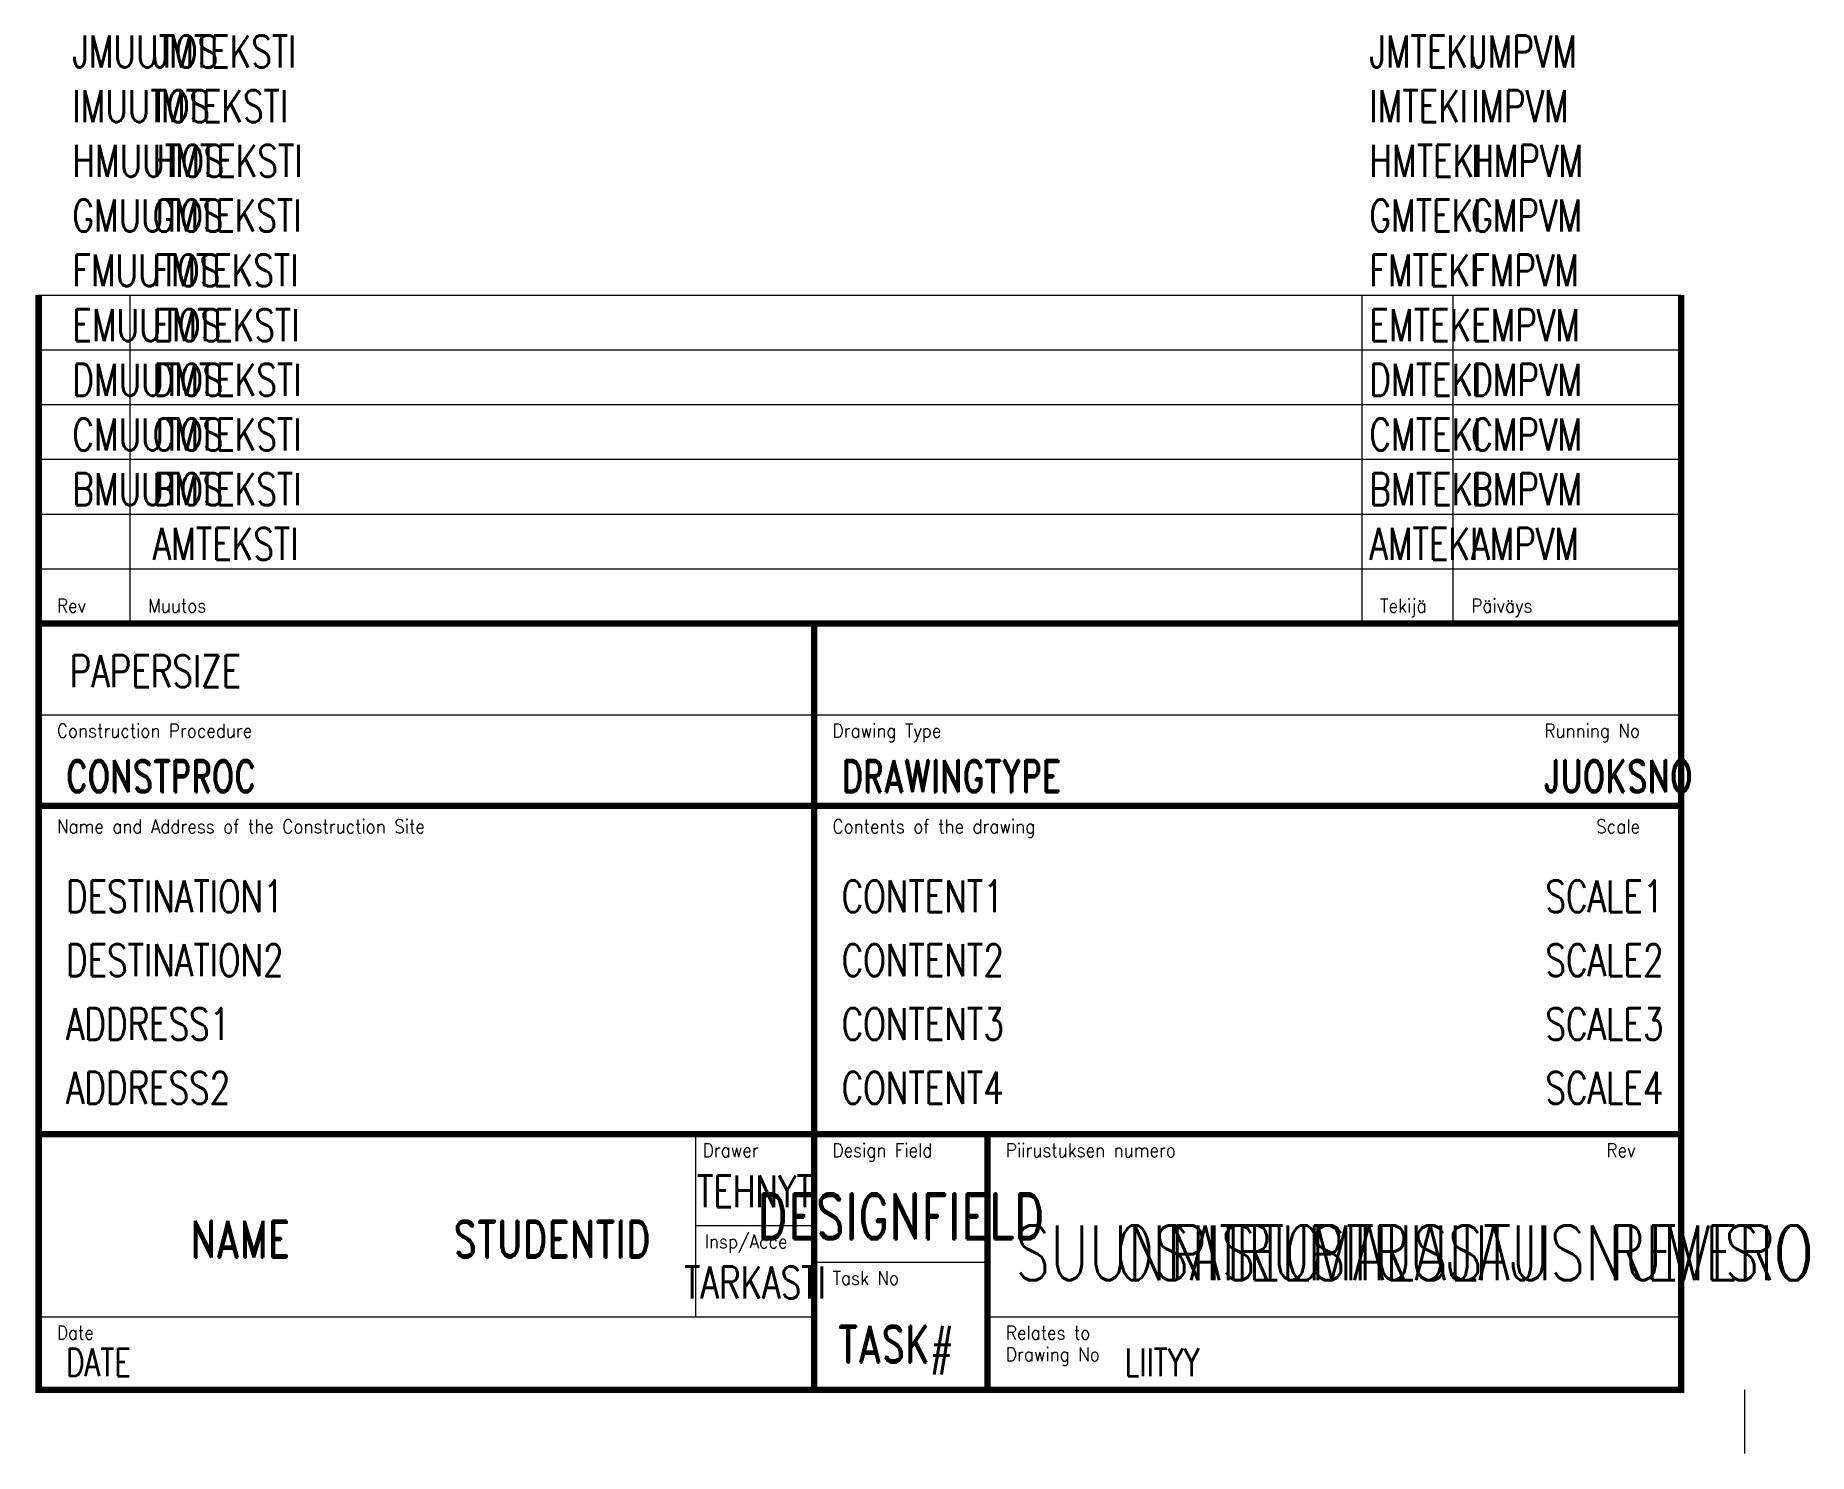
# Model space of a CAD drawing. Header units: millimetres. Extents: x -187 to 7, y 0 to 155.
import ezdxf
from ezdxf.enums import TextEntityAlignment as Align

# ---------------------------------------------------------------- set-up
doc = ezdxf.new("R2010")
doc.units = ezdxf.units.MM
doc.header["$LTSCALE"] = 50
doc.layers.add('R0PAPERI', color=7, linetype='Continuous')
doc.styles.add('NORM_TXT', font='romans.shx', dxfattribs={"width": 0.75})
doc.styles.add('PAKS_TXT', font='romand.shx', dxfattribs={"width": 0.75})
doc.styles.add('PIKK_TXT', font='romans.shx', dxfattribs={"width": 0.9})

msp = doc.modelspace()

# ---------------------------------------------------------------- linework, layer by layer
at = {"color": 6}
msp.add_line((-83, 15), (-7, 15), dxfattribs=at)
at = {"color": 6, "const_width": 0.7}
for points in [[(-187, 127), (-187, 7), (-7, 7), (-7, 127)], [(-187, 91), (-7, 91)], [(-102, 91), (-102, 7)], [(-187, 71), (-7, 71)], [(-187, 35), (-7, 35)], [(-83, 35), (-83, 7)]]:
    msp.add_lwpolyline(points, dxfattribs=at)
at = {"color": 6}
for points in [[(-187, 127), (-7, 127)], [(-177, 127), (-177, 91)], [(-42, 127), (-42, 91)], [(-32, 127), (-32, 91)], [(-187, 121), (-7, 121)], [(-187, 115), (-7, 115)], [(-187, 109), (-7, 109)], [(-187, 103), (-7, 103)], [(-187, 97), (-7, 97)], [(-187, 81), (-7, 81)], [(-115, 35), (-115, 15)], [(-115, 25), (-102, 25)], [(-102, 21), (-83, 21)], [(-187, 15), (-102, 15)]]:
    msp.add_lwpolyline(points, dxfattribs=at)
at = {"layer": 'R0PAPERI', "color": 6}
msp.add_line((0, 0), (0, 7), dxfattribs=at)
msp.add_line((0, 0), (0, 7), dxfattribs=at)
msp.add_line((0, 0), (0, 7), dxfattribs=at)

# ---------------------------------------------------------------- texts
at = {"color": 6, "style": 'PIKK_TXT', "width": 0.9}
for s, p in [('Rev', (-185, 92.2)), ('Muutos', (-175, 92.2)), ('Tekijä', (-40, 92.2)), ('Päiväys', (-30, 92.2)), ('Construction Procedure', (-185, 78.5)), ('Drawing Type', (-100, 78.5)), ('Name and Address of the Construction Site', (-185, 68)), ('Contents of the drawing', (-100, 68)), ('Drawer', (-114.22, 32.5)), ('Design Field', (-100, 32.5)), ('Piirustuksen numero', (-81, 32.5)), ('Insp/Acce', (-114.01, 22.5)), ('Task No', (-100, 18.5)), ('Date', (-185, 12.5)), ('Relates to', (-81, 12.5)), ('Drawing No', (-81, 10.13))]:
    msp.add_text(s, height=1.5, dxfattribs=at).set_placement(p)
for s, p in [('Running No', (-11.51, 78.5)), ('Scale', (-11.51, 68)), ('Rev', (-12, 32.5))]:
    msp.add_text(s, height=1.5, dxfattribs=at).set_placement(p, align=Align.RIGHT)
at = {"color": 6, "width": 0.75}
for tag, p, s, height, style in [('JMUUTOS', (-183.3, 151.97), '', 3.5, 'NORM_TXT'), ('JMTEKSTI', (-174.5, 151.97), '', 3.5, 'NORM_TXT'), ('JMTEKI', (-41.15, 151.97), '', 3.5, 'NORM_TXT'), ('JMPVM', (-30, 151.97), '', 3.5, 'NORM_TXT'), ('IMUUTOS', (-183.3, 145.97), '', 3.5, 'NORM_TXT'), ('IMTEKSTI', (-174.5, 145.97), '', 3.5, 'NORM_TXT'), ('IMTEKI', (-41.15, 145.97), '', 3.5, 'NORM_TXT'), ('IMPVM', (-30, 145.97), '', 3.5, 'NORM_TXT'), ('HMUUTOS', (-183.3, 139.97), '', 3.5, 'NORM_TXT'), ('HMTEKSTI', (-174.5, 139.97), '', 3.5, 'NORM_TXT'), ('HMTEKI', (-41.15, 139.97), '', 3.5, 'NORM_TXT'), ('HMPVM', (-30, 139.97), '', 3.5, 'NORM_TXT'), ('GMUUTOS', (-183.3, 133.97), '', 3.5, 'NORM_TXT'), ('GMTEKSTI', (-174.5, 133.97), '', 3.5, 'NORM_TXT'), ('GMTEKI', (-41.15, 133.97), '', 3.5, 'NORM_TXT'), ('GMPVM', (-30, 133.97), '', 3.5, 'NORM_TXT'), ('FMUUTOS', (-183.3, 127.97), '', 3.5, 'NORM_TXT'), ('FMTEKSTI', (-174.5, 127.97), '', 3.5, 'NORM_TXT'), ('FMTEKI', (-41.15, 127.97), '', 3.5, 'NORM_TXT'), ('FMPVM', (-30, 127.97), '', 3.5, 'NORM_TXT'), ('EMUUTOS', (-183.3, 121.97), '', 3.5, 'NORM_TXT'), ('EMTEKSTI', (-174.5, 121.97), '', 3.5, 'NORM_TXT'), ('EMTEKI', (-41.15, 121.97), '', 3.5, 'NORM_TXT'), ('EMPVM', (-30, 121.97), '', 3.5, 'NORM_TXT'), ('DMUUTOS', (-183.3, 115.97), '', 3.5, 'NORM_TXT'), ('DMTEKSTI', (-174.5, 115.97), '', 3.5, 'NORM_TXT'), ('DMTEKI', (-41.15, 115.97), '', 3.5, 'NORM_TXT'), ('DMPVM', (-30, 115.97), '', 3.5, 'NORM_TXT'), ('CMUUTOS', (-183.3, 109.97), '', 3.5, 'NORM_TXT'), ('CMTEKSTI', (-174.5, 109.97), '', 3.5, 'NORM_TXT'), ('CMTEKI', (-41.15, 109.97), '', 3.5, 'NORM_TXT'), ('CMPVM', (-30, 109.97), '', 3.5, 'NORM_TXT'), ('BMUUTOS', (-183.3, 103.97), '', 3.5, 'NORM_TXT'), ('BMTEKSTI', (-174.5, 103.97), '', 3.5, 'NORM_TXT'), ('BMTEKI', (-41.15, 103.97), '', 3.5, 'NORM_TXT'), ('BMPVM', (-30, 103.97), '', 3.5, 'NORM_TXT'), ('AMTEKSTI', (-174.5, 97.97), '', 3.5, 'NORM_TXT'), ('AMTEKI', (-41.15, 97.97), '', 3.5, 'NORM_TXT'), ('AMPVM', (-30, 97.97), '', 3.5, 'NORM_TXT'), ('PAPERSIZE', (-183.59, 84.02), 'A4', 3.5, 'NORM_TXT'), ('CONSTPROC', (-184, 72.5), 'INDUSTRIAL HALL', 3.5, 'PAKS_TXT'), ('DRAWINGTYPE', (-99, 72.5), 'STRUCTURAL DRAWING', 3.5, 'PAKS_TXT'), ('JUOKSNO', (-22.16, 72.5), '', 3.5, 'PAKS_TXT'), ('DESTINATION1', (-184, 59.34), '', 3.5, 'NORM_TXT'), ('CONTENT1', (-99, 59.34), '', 3.5, 'NORM_TXT'), ('SCALE1', (-21.86, 59.34), '', 3.5, 'NORM_TXT'), ('DESTINATION2', (-184, 52.34), '', 3.5, 'NORM_TXT'), ('CONTENT2', (-99, 52.34), '', 3.5, 'NORM_TXT'), ('SCALE2', (-21.86, 52.34), '', 3.5, 'NORM_TXT'), ('ADDRESS1', (-184, 45.34), '', 3.5, 'NORM_TXT'), ('CONTENT3', (-99, 45.34), '', 3.5, 'NORM_TXT'), ('SCALE3', (-21.86, 45.34), '', 3.5, 'NORM_TXT'), ('ADDRESS2', (-184, 38.34), '', 3.5, 'NORM_TXT'), ('CONTENT4', (-99, 38.34), '', 3.5, 'NORM_TXT'), ('SCALE4', (-21.86, 38.34), '', 3.5, 'NORM_TXT'), ('SUUNNITELMALAJI', (-80, 19), '', 6, 'NORM_TXT'), ('OSASTO', (-69, 19), '', 6, 'NORM_TXT'), ('PIIRUSTUSLAJI', (-63, 19), '', 6, 'NORM_TXT'), ('PIIRUSTUSNUMERO', (-48, 19), '', 6, 'NORM_TXT'), ('REVISIO', (-15, 19), '', 6, 'NORM_TXT'), ('DATE', (-184.02, 8.5), 'DD.MM.YYYY', 3, 'NORM_TXT'), ('LIITYY', (-68, 8.5), '', 3, 'NORM_TXT')]:
    msp.add_attdef(tag, p, s, height=height, dxfattribs=dict(at, style=style))
for tag, text, height, style, p in [('TEHNYT', '', 3.5, 'NORM_TXT', (-108.5, 27)), ('DESIGNFIELD', 'RAK', 5, 'PAKS_TXT', (-92.52, 23.5)), ('NAME', 'Teemu Teekkari', 4, 'PAKS_TXT', (-164.9, 21.51)), ('STUDENTID', '12345A', 4, 'PAKS_TXT', (-130.73, 21.51)), ('TARKASTI', '', 3.5, 'NORM_TXT', (-108.5, 17)), ('TASK#', '', 4, 'PAKS_TXT', (-93.02, 10))]:
    msp.add_attdef(tag, text=text, height=height, dxfattribs=dict(at, style=style)).set_placement(p, align=Align.CENTER)

doc.saveas('drawing.dxf')
